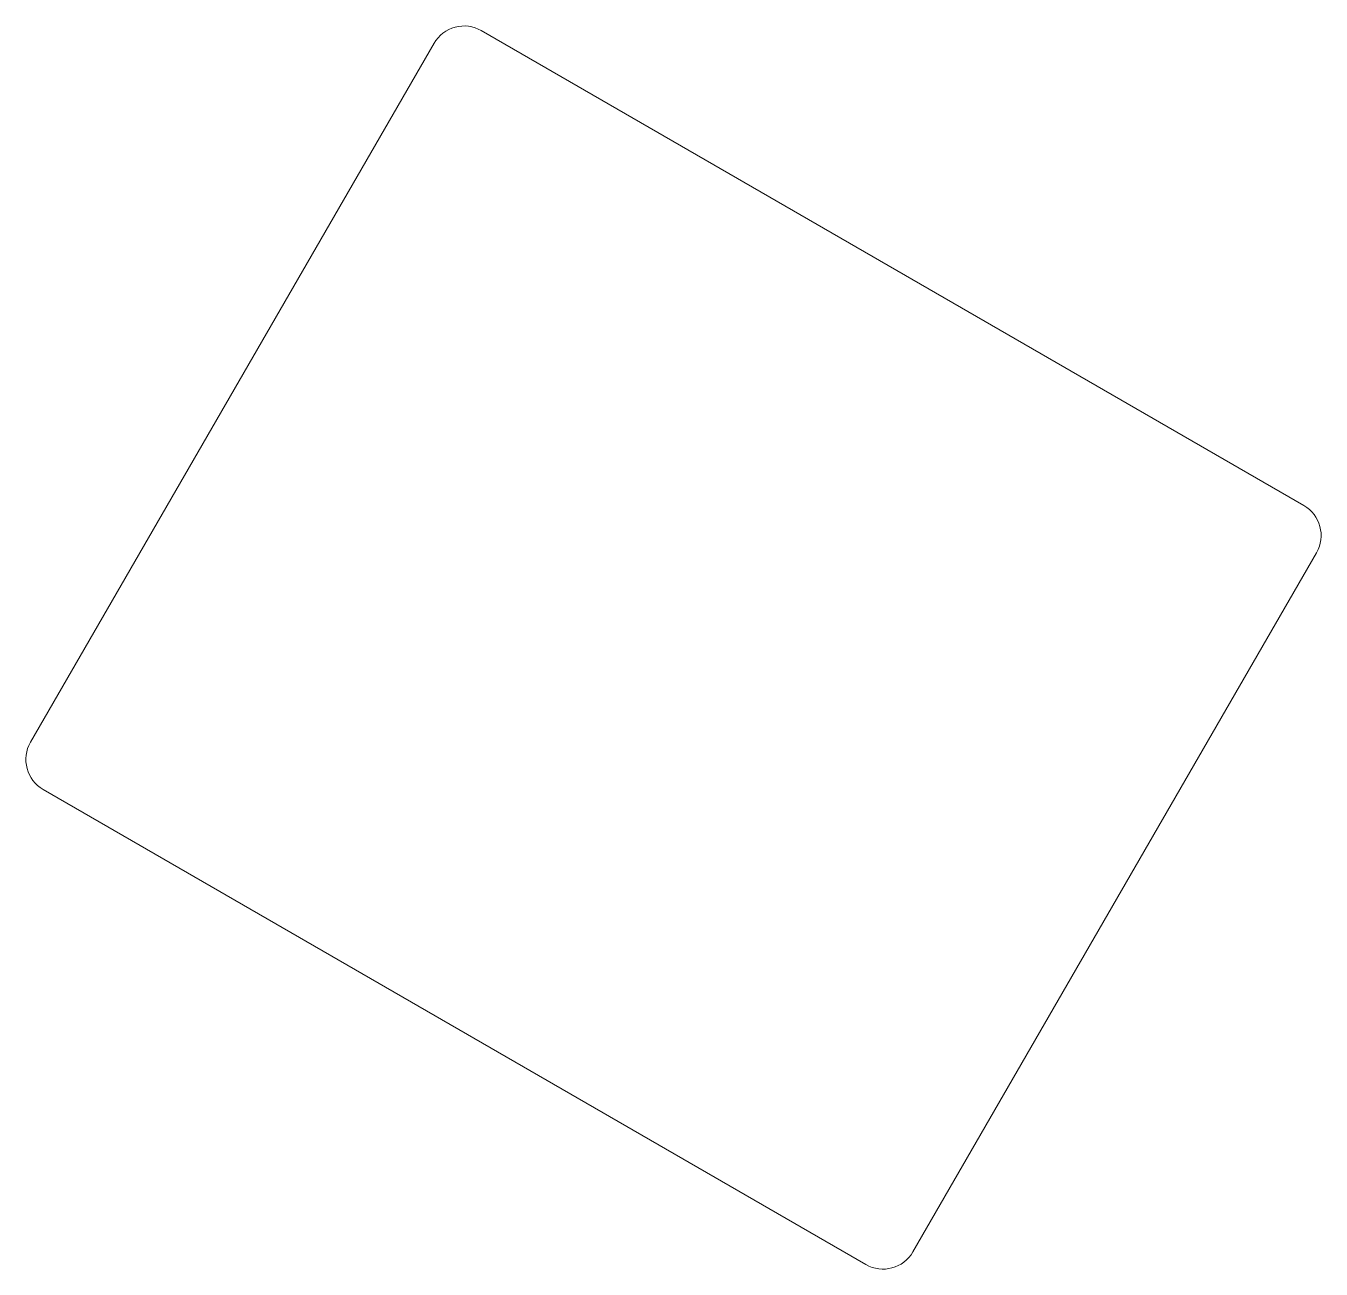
# Model space of a CAD drawing. Header units: millimetres. Extents: x -851 to -738, y 405 to 513.
import ezdxf

# ---------------------------------------------------------------- set-up
doc = ezdxf.new("R2010")
doc.units = ezdxf.units.MM

msp = doc.modelspace()

# ---------------------------------------------------------------- linework, layer by layer
at = {"color": 7, "linetype": 'Continuous', "lineweight": 15}
for p, q in [((-811.16, 512.2), (-739.82, 471.01)), ((-850.26, 450.48), (-815.26, 511.1)), ((-738.72, 466.92), (-773.72, 406.29)), ((-777.82, 405.2), (-849.16, 446.38))]:
    msp.add_line(p, q, dxfattribs=at)
for centre, start, end in [((-812.66, 509.6), 60, 150), ((-741.32, 468.42), 330, 60), ((-847.66, 448.98), 150, 240), ((-776.32, 407.79), 240, 330)]:
    msp.add_arc(centre, 3, start, end, dxfattribs=at)

doc.saveas('drawing.dxf')
